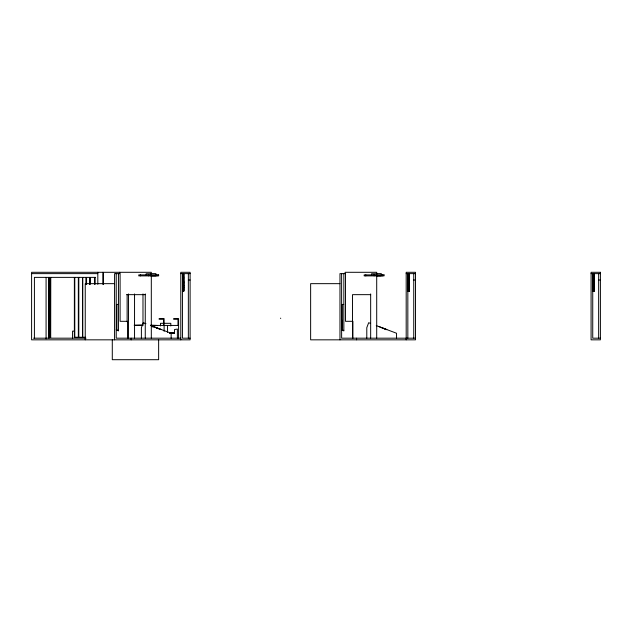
<?xml version="1.0" encoding="UTF-8"?>
<svg xmlns="http://www.w3.org/2000/svg" width="632" height="632" viewBox="0 0 632 632"><rect width="100%" height="100%" fill="white"/><g stroke="black" fill="none" stroke-linecap="round" stroke-linejoin="round"><path stroke-width="0.95" d="M153.181 326.46L161.421 329.572M160.931 329.533L156.128 327.929M378.576 326.46L386.816 329.572M381.641 327.621L386.255 329.714M31.6 273.624L97.81 273.624M151.08 273.624L155.922 273.624L155.922 275.173M180.784 273.624L190.106 273.624M376.482 273.624L381.317 273.624L381.317 275.173M406.186 273.624L415.501 273.624M591.078 273.624L600.4 273.624M151.309 273.767L146.142 273.767L146.142 275.181M376.704 273.767L371.537 273.767L371.537 275.181M182.443 274.098L183.762 274.083L183.762 291.305L182.443 291.305M407.838 274.083L409.165 274.098L409.165 291.305L407.838 291.305M592.737 274.106L594.056 274.098L594.056 291.305L592.737 291.305M182.443 274.351L183.762 274.391M407.838 274.359L409.165 274.43L407.838 274.565M594.056 274.391L592.737 274.43L594.056 274.565M182.443 274.454L183.762 274.565M182.443 274.588L183.762 274.588M407.838 274.588L409.165 274.588M592.737 274.588L594.056 274.588M182.443 274.715L183.762 274.802L182.443 274.967M407.838 274.802L409.165 274.715M594.056 274.715L592.737 274.802L594.056 274.967M407.838 274.967L409.165 274.857M182.443 275.086L183.762 275.086M407.838 275.086L409.165 275.086M592.737 275.086L594.056 275.086M182.443 275.204L183.762 275.212M407.838 275.204L409.165 275.212M592.737 275.204L594.056 275.212M182.443 275.576L183.762 275.552M407.838 275.576L409.165 275.497M592.737 275.497L594.056 275.576M182.443 275.726L183.762 275.726M407.838 275.726L409.165 275.726M592.737 275.726L594.056 275.726M150.898 275.939L155.922 275.939M182.443 275.892L183.762 275.892M376.293 275.939L381.317 275.939M407.838 275.892L409.165 275.892M592.737 275.892L594.056 275.892M182.443 276.184L183.762 276.184M407.838 276.184L409.165 276.184M592.737 276.184L594.056 276.184M183.762 276.342L182.443 276.358L183.762 276.437M407.838 276.342L409.165 276.397L407.838 276.437M182.443 276.713L183.762 276.713M407.838 276.713L409.165 276.713M592.737 276.713L594.056 276.713M182.443 276.935L183.762 276.935M407.838 276.935L409.165 276.935M592.737 276.935L594.056 276.935M183.762 277.179L182.443 277.179L183.762 277.322M407.838 277.179L409.165 277.179L407.838 277.322M594.056 277.179L592.737 277.179L594.056 277.322M95.566 277.377L34.412 277.377L34.412 338.183M182.443 277.409L183.762 277.409M407.838 277.409L409.165 277.409M592.737 277.409L594.056 277.409M182.443 277.614L183.762 277.614M407.838 277.614L409.165 277.614M592.737 277.614L594.056 277.614M182.443 277.756L183.762 277.756M407.838 277.756L409.165 277.756M592.737 277.756L594.056 277.756M182.443 278.001L183.762 278.001M407.838 278.001L409.165 278.001M592.737 278.001L594.056 278.001M182.443 278.135L183.762 278.135M407.838 278.135L409.165 278.135M592.737 278.135L594.056 278.135M182.443 278.586L183.762 278.538M407.838 278.538L409.165 278.586M592.737 278.538L594.056 278.586M182.443 278.823L183.762 278.823M407.838 278.823L409.165 278.823M592.737 278.823L594.056 278.823M182.443 279.044L183.762 279.044M407.838 279.044L409.165 279.044M592.737 279.044L594.056 279.044M182.443 279.312L183.762 279.312M407.838 279.312L409.165 279.312M592.737 279.312L594.056 279.312M182.443 279.368L183.762 279.391M407.838 279.391L409.165 279.368M592.737 279.391L594.056 279.368M182.443 279.589L183.762 279.589M407.838 279.589L409.165 279.589M592.737 279.589L594.056 279.589M182.443 279.873L183.762 279.873M407.838 279.873L409.165 279.873M592.737 279.873L594.056 279.873M182.443 280.055L183.762 280.055M188.352 280.023L190.106 280.023M407.838 280.055L409.165 280.055M413.747 280.023L415.501 280.023M592.737 280.055L594.056 280.055M598.646 280.023L600.4 280.023M183.762 280.197L182.443 280.229L183.762 280.26M409.165 280.197L407.838 280.229L409.165 280.26M594.056 280.197L592.737 280.229L594.056 280.26M182.443 280.568L183.762 280.568M407.838 280.568L409.165 280.568M592.737 280.568L594.056 280.568M182.443 280.821L183.762 280.821M407.838 280.821L409.165 280.821M592.737 280.821L594.056 280.821M182.443 280.948L183.762 280.979M407.838 280.948L409.165 280.979M592.737 280.948L594.056 280.924M182.443 281.09L183.762 281.09M407.838 281.09L409.165 281.09M592.737 281.09L594.056 281.09M182.443 281.248L183.762 281.248M407.838 281.248L409.165 281.248M592.737 281.248L594.056 281.248M592.737 281.39L594.056 281.39L592.737 281.493M182.443 281.722L183.762 281.69M407.838 281.722L409.165 281.73M592.737 281.769L594.056 281.73M182.443 281.833L183.762 281.943M407.838 281.833L409.165 281.943M592.737 281.833L594.056 281.943M182.443 282.054L183.762 282.054M407.838 282.054L409.165 282.054M592.737 282.054L594.056 282.054M182.443 282.077L183.762 282.093M407.838 282.077L409.165 282.093M592.737 282.093L594.056 282.077M182.443 282.251L183.762 282.251M407.838 282.251L409.165 282.251M592.737 282.251L594.056 282.251M182.443 282.457L183.762 282.457M407.838 282.457L409.165 282.457M592.737 282.457L594.056 282.457M182.443 282.543L183.762 282.599M407.838 282.599L409.165 282.543M592.737 282.599L594.056 282.543M182.443 282.686L183.762 282.686M407.838 282.686L409.165 282.686M592.737 282.686L594.056 282.686M182.443 282.812L183.762 282.812M407.838 282.812L409.165 282.812M592.737 282.812L594.056 282.812M182.443 282.946L183.762 282.946M407.838 282.946L409.165 282.946M592.737 282.946L594.056 282.946M183.762 283.215L182.443 283.231L183.762 283.318M407.838 283.215L409.165 283.231L407.838 283.389M594.056 283.144L592.737 283.231L594.056 283.318M114.574 283.657L85.241 283.657L85.241 339.834M182.443 283.539L183.762 283.539M339.969 283.657L310.636 283.657L310.636 339.834L415.501 339.834L415.501 272.297L406.186 272.297L406.186 339.834M407.838 283.539L409.165 283.539M592.737 283.539L594.056 283.539M182.443 283.847L183.762 283.871M407.838 283.847L409.165 283.847M594.056 283.847L592.737 283.871L594.056 283.973M182.443 283.926L183.762 283.973M407.838 283.973L409.165 283.926M182.443 284.226L183.762 284.226M407.838 284.226L409.165 284.226M592.737 284.226L594.056 284.226M182.443 284.479L183.762 284.479M407.838 284.479L409.165 284.479M592.737 284.479L594.056 284.479M182.443 284.629L183.762 284.708M407.838 284.629L409.165 284.708M592.737 284.708L594.056 284.629M182.443 284.969L183.762 284.969M407.838 284.969L409.165 284.969M592.737 284.969L594.056 284.969M182.443 285.166L183.762 285.166M407.838 285.166L409.165 285.166M592.737 285.166L594.056 285.166M182.443 285.245L183.762 285.356M407.838 285.332L409.165 285.245M592.737 285.356L594.056 285.245M182.443 285.459L183.762 285.459M407.838 285.459L409.165 285.459M592.737 285.459L594.056 285.459M182.443 285.546L183.762 285.546M407.838 285.546L409.165 285.546M592.737 285.546L594.056 285.546M182.443 285.759L183.762 285.759M407.838 285.759L409.165 285.759M592.737 285.759L594.056 285.759M182.443 285.909L183.762 285.909M407.838 285.909L409.165 285.909M592.737 285.909L594.056 285.909M182.443 286.067L183.762 286.162M407.838 286.067L409.165 286.162M592.737 286.162L594.056 286.067M182.443 286.32L183.762 286.407M407.838 286.32L409.165 286.407M592.737 286.32L594.056 286.407M182.443 286.652L183.762 286.565M407.838 286.652L409.165 286.565M592.737 286.652L594.056 286.565M182.443 286.817L183.762 286.817M407.838 286.817L409.165 286.817M592.737 286.817L594.056 286.817M182.443 286.968L183.762 286.968M407.838 286.968L409.165 286.968M592.737 286.968L594.056 286.968M182.443 287.181L183.762 287.181M407.838 287.181L409.165 287.181M592.737 287.181L594.056 287.181M182.443 287.26L183.762 287.26M407.838 287.26L409.165 287.26M592.737 287.26L594.056 287.26M182.443 287.363L183.762 287.473M407.838 287.386L409.165 287.363M592.737 287.473L594.056 287.363M182.443 287.552L183.762 287.552M407.838 287.552L409.165 287.552M592.737 287.552L594.056 287.552M182.443 287.757L183.762 287.757M407.838 287.757L409.165 287.757M592.737 287.757L594.056 287.757M182.443 288.097L183.762 288.097M407.838 288.097L409.165 288.097M592.737 288.01L594.056 288.097M182.443 288.137L183.762 288.239M407.838 288.137L409.165 288.239M592.737 288.137L594.056 288.239M182.443 288.5L183.762 288.5M407.838 288.5L409.165 288.5M592.737 288.5L594.056 288.5M182.443 288.745L183.762 288.745M407.838 288.745L409.165 288.745M592.737 288.745L594.056 288.745M182.443 288.848L183.762 288.8M407.838 288.8L409.165 288.848M592.737 288.879L594.056 288.8M182.443 289.18L183.762 289.18M407.838 289.18L409.165 289.18M592.737 289.18L594.056 289.18M183.762 289.338L182.443 289.401L183.762 289.511M407.838 289.338L409.165 289.401M592.737 289.338L594.056 289.401M407.838 289.575L409.165 289.511M592.737 289.488L594.056 289.575M182.443 289.819L183.762 289.772M407.838 289.772L409.165 289.819M592.737 289.819L594.056 289.772M182.443 289.906L183.762 289.906M407.838 289.906L409.165 289.906M592.737 289.906L594.056 289.906M182.443 290.033L183.762 290.033M407.838 290.033L409.165 290.033M592.737 290.033L594.056 290.033M182.443 290.127L183.762 290.183L182.443 290.27M407.838 290.127L409.165 290.183L407.838 290.27M594.056 290.127L592.737 290.183L594.056 290.27M182.443 290.483L183.762 290.467M407.838 290.467L409.165 290.665M592.737 290.467L594.056 290.665M183.762 290.53L182.443 290.625L183.762 290.665M183.762 290.775L182.443 290.878L183.762 291.028M407.838 290.878L409.165 290.775M592.737 290.775L594.056 290.878M407.838 290.997L409.165 290.949M592.737 290.949L594.056 291.028M182.443 291.226L183.762 291.226M407.838 291.241L409.165 291.226M592.737 291.241L594.056 291.241M126.59 294.654L145.265 294.654M370.66 294.654L352.522 294.654L352.522 338.183M118.35 304.411L116.888 304.411L116.888 329.77L118.35 330.615M343.745 304.411L342.291 304.411L342.291 329.77L343.745 330.615M134.166 325.172L142.477 325.172L134.648 325.433M150.661 325.172L156.957 325.433M150.384 325.433L178.595 325.433M116.233 329.77L118.445 330.915L118.445 273.624M341.628 329.77L343.848 330.915L343.848 273.624M74.497 331.128L72.561 331.128L72.561 338.183M169.89 332.953L174.527 332.953M169.834 333.04L174.527 333.04M169.834 333.309L174.527 333.38L174.527 329.541L177.379 329.075L177.379 338.183M48.901 337.251L50.773 337.251M85.423 337.251L74.371 337.251L74.371 277.503M33.551 338.183L85.999 338.183M180.784 338.183L116.233 338.183L116.233 273.624M190.106 338.183L182.443 338.183L182.443 273.624M415.501 338.183L341.628 338.183L341.628 273.624M600.4 338.183L592.737 338.183L592.737 273.624M370.471 323.394L368.669 322.715L366.789 327.7L366.789 338.231M376.261 325.583L396.541 333.246L396.541 338.231M145.968 323.734L143.274 322.715L141.394 327.7L141.394 338.231M150.463 325.433L171.146 333.246L171.146 338.231M598.646 273.624L598.646 338.183M593.993 283.112L593.993 289.606M413.747 273.624L413.747 338.183M407.838 273.624L407.838 338.183M382.376 274.888L382.376 275.884M376.704 338.183L376.704 272.297L345.104 272.297L345.104 273.624M374.105 274.888L374.105 275.884M370.66 293.935L370.66 338.183M365.825 274.888L365.825 275.884M356.567 338.183L356.567 339.834M352.917 338.183L352.917 321.309L345.499 321.309L345.499 273.624L339.969 273.624L339.969 339.834M341.936 320.242L341.936 327.953M280.671 318.133L280.671 318.528M188.352 273.624L188.352 338.183M183.699 283.112L183.699 289.606M180.784 339.834L180.784 272.297L190.106 272.297L190.106 339.834L31.6 339.834L31.6 272.297L151.309 272.297L151.309 338.183M178.595 338.183L178.595 318.583L173.618 318.583L173.618 319.255L177.987 319.255L177.987 325.433M170.806 325.986L170.806 323.315L160.489 323.315L160.489 325.986M167.535 325.433L167.535 332.298M164.115 331.318L164.115 318.583L159.138 318.583L159.138 319.255L163.506 319.255L163.506 325.433M158.64 339.834L158.64 359.703L112.291 359.703L112.291 339.834M156.981 274.888L156.981 275.884M153.055 325.433L153.055 327.4M148.702 274.888L148.702 275.884M145.265 293.935L145.265 338.183M142.982 293.935L142.982 325.606M140.43 274.888L140.43 275.884M134.545 293.935L134.545 338.183M131.172 338.183L131.172 339.834M128.501 293.935L128.501 338.183M127.522 338.183L127.522 321.309L120.104 321.309L120.104 273.624L114.574 273.624L114.574 339.834M127.127 294.654L127.127 321.735M119.709 272.297L119.709 273.624M116.533 320.242L116.533 327.953M103.34 273.624L103.34 284.479M102.945 272.297L102.945 284.384M97.81 272.297L97.81 284.337M94.998 277.503L94.998 284.361M94.697 277.377L94.697 284.242M90.123 277.503L90.123 284.361M89.839 277.503L89.839 284.361M89.586 277.503L89.586 284.361M86.576 277.503L86.576 284.361M86.308 277.503L86.308 284.361M86.055 277.503L86.055 284.361M82.784 277.503L82.784 337.251M82.5 277.503L82.5 337.251M78.803 277.503L78.803 337.251M78.344 277.503L78.344 337.251M74.781 277.503L74.781 337.251M50.773 277.503L50.694 337.251M50.205 277.503L50.133 337.251M49.644 277.503L49.644 337.251M49.517 277.503L49.517 337.251M49.02 277.503L49.02 337.251M48.893 277.377L48.893 338.183M46.081 277.519L46.081 338.863M600.4 272.297L591.078 272.297L591.078 339.834L600.4 339.834L600.4 272.297M158.64 274.888L138.771 274.888L138.771 275.884L158.64 275.884L158.64 274.888M384.035 274.888L364.166 274.888L364.166 275.884L384.035 275.884L384.035 274.888M594.056 276.358L592.737 276.397L594.056 276.437M183.762 278.333L182.443 278.333L183.762 278.42M409.165 278.333L407.838 278.333L409.165 278.42M594.056 278.333L592.737 278.333L594.056 278.42M183.762 281.39L182.443 281.39L183.762 281.477M409.165 281.39L407.838 281.39L409.165 281.477"/></g></svg>
